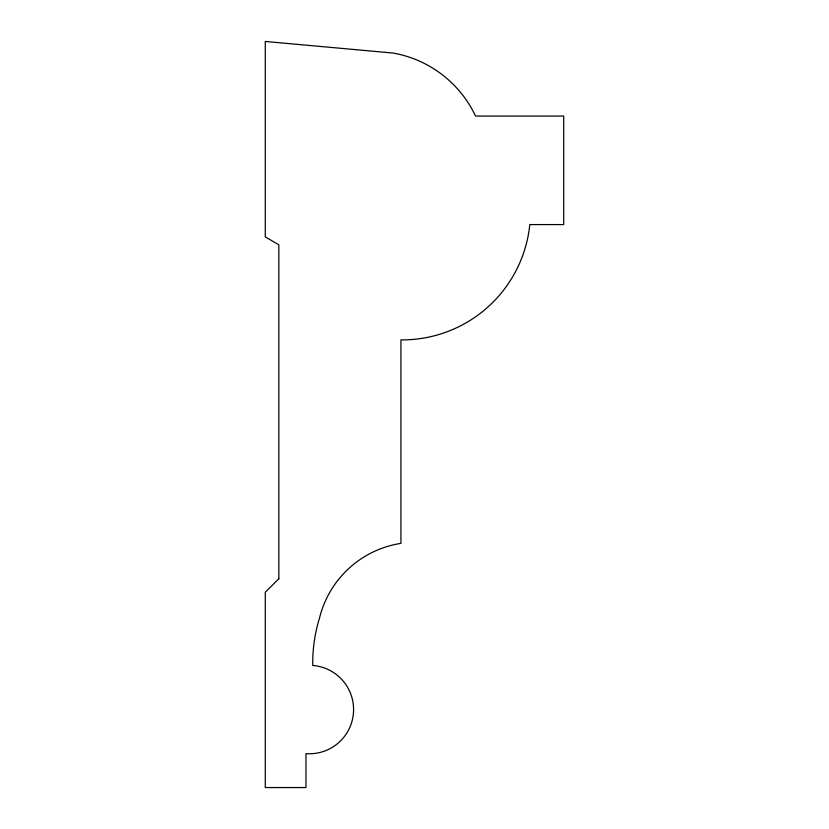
<?xml version="1.0" encoding="UTF-8"?>
<svg xmlns="http://www.w3.org/2000/svg" width="829" height="829" viewBox="0 0 829 829"><rect width="100%" height="100%" fill="white"/><g stroke="black" fill="none" stroke-linecap="round" stroke-linejoin="round"><path stroke-width="1.24" d="M278.845 578.725L265.28 592.289L265.28 787.55L305.974 787.55L305.974 753.634A44.217 44.217 0 0 0 353.455 712.94A44.217 44.217 0 0 0 312.761 665.459A150.805 150.805 0 0 1 319.538 617.978A99.521 99.521 0 0 1 400.935 543.368L400.935 339.89A128.329 128.329 0 0 0 529.804 224.586L563.72 224.586L563.72 116.06L475.545 116.06A112.858 112.858 0 0 0 393.133 53.056L265.28 41.45L265.28 236.928L278.845 244.762L278.845 578.725"/></g></svg>
